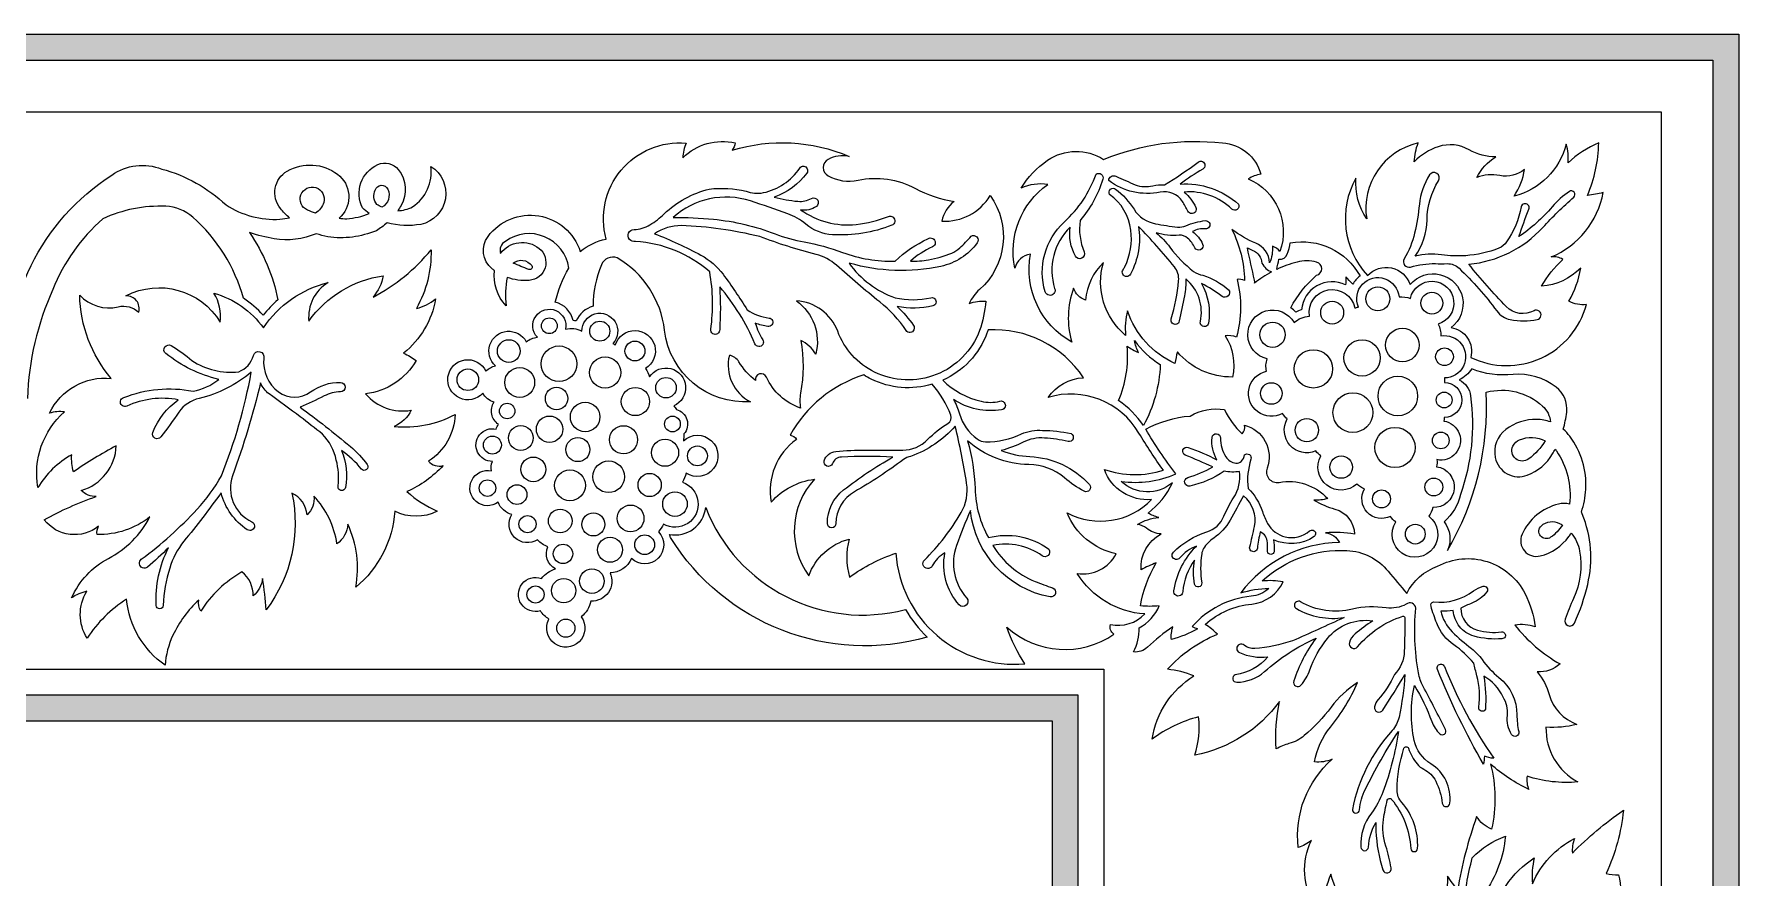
# Model space of a CAD drawing. Header units: millimetres. Extents: x 727 to 1901, y 614 to 1383.
# Drawn here: x 1244 to 1901, y 1057 to 1383 of the extents above; entities that cross this region are included whole.
import ezdxf

# ---------------------------------------------------------------- set-up
doc = ezdxf.new("R2010")
doc.units = ezdxf.units.MM

msp = doc.modelspace()

# ---------------------------------------------------------------- hatches: boundary and pattern name
h = msp.add_hatch(color=0)
h.dxf.hatch_style = 1
h.paths.add_polyline_path([(727.36, 1382.94), (1901.36, 1382.94), (1901.36, 613.94), (727.36, 613.94)])
h.paths.add_polyline_path([(737.36, 1372.94), (1891.36, 1372.94), (1891.36, 623.94), (737.36, 623.94)], flags=16)
h = msp.add_hatch(color=0)
h.dxf.hatch_style = 1
h.paths.add_polyline_path([(982.36, 868.94), (982.36, 1127.94), (1646.36, 1127.94), (1646.36, 868.94)])
h.paths.add_polyline_path([(992.36, 878.94), (992.36, 1117.94), (1636.36, 1117.94), (1636.36, 878.94)], flags=16)

# ---------------------------------------------------------------- linework, layer by layer
at = {"color": 0}
for points in [[(727.36, 1382.94), (1901.36, 1382.94), (1901.36, 613.94), (727.36, 613.94)], [(737.36, 1372.94), (1891.36, 1372.94), (1891.36, 623.94), (737.36, 623.94)], [(757.36, 643.94), (757.36, 1352.94), (1871.36, 1352.94), (1871.36, 643.94)], [(757.36, 1352.94), (1871.36, 1352.94), (1871.36, 643.94), (757.36, 643.94)], [(972.36, 858.94), (972.36, 1137.94), (1656.36, 1137.94), (1656.36, 858.94)], [(982.36, 868.94), (982.36, 1127.94), (1646.36, 1127.94), (1646.36, 868.94)], [(992.36, 878.94), (992.36, 1117.94), (1636.36, 1117.94), (1636.36, 878.94)]]:
    msp.add_lwpolyline(points, close=True, dxfattribs=at)
for points in [[(1539.33, 1238.58, -0.207097), (1526.2, 1250.57, 0.886931), (1521.92, 1249.22, -0.092167), (1515.51, 1256.53, 0.225608), (1511.85, 1258.98, 0.348587), (1520.03, 1241.06, -0.399983), (1486.85, 1268.65, 0.236295), (1468.52, 1296.63, 0.396343), (1462.52, 1293.96, 0.09925), (1459.28, 1277.9, 0.229527), (1452.73, 1272.24, 0.026572), (1451.58, 1272.37, 0.284999), (1444.68, 1279.49, -0.068314), (1449.9, 1292.68, 0.56685), (1425.42, 1302.95, 0.347896), (1423.55, 1298.31, -0.425014), (1438.43, 1300.27, -0.681295), (1434.63, 1287.9, -0.108078), (1426.09, 1289.08, 0.069633), (1425.69, 1278.14, -0.218775), (1421.2, 1291.69, -0.014613), (1420.27, 1292.41, -0.399911), (1418.73, 1304.87, -0.610094), (1454.34, 1299.02, -0.126346), (1464.3, 1303.87, -0.521071), (1495.15, 1340.89, 0.088824), (1493.86, 1335.21, -0.257919), (1514.15, 1340.94, -0.077805), (1512.95, 1338.1, -0.178327), (1558.02, 1335.75, 0.182239), (1549.95, 1334.57, 0.588927), (1549.94, 1328.27, 0.181197), (1561.49, 1326.55, -0.178497), (1583.61, 1323.39, 0.086385), (1598.64, 1318.37, 0.186384), (1593.83, 1310.77, 0.278866), (1612.48, 1320.62, -0.385026), (1608.39, 1284.4, 0.103762), (1604.42, 1278.97, -0.125838), (1610.86, 1279.85, -0.052786), (1608.4, 1268.53, -0.442963), (1567.86, 1252.52, -0.191832), (1553.64, 1268.25, 0.297998), (1537.71, 1280, -0.312517), (1545.18, 1259.49, 0.141707), (1539.37, 1264.76, -0.090143), (1539.33, 1244.4, 0.091131)], [(1643.93, 1264.08, -0.319499), (1628, 1297.97, 0.323728), (1622.02, 1292.56, -0.301607), (1634.71, 1324.87, 0.151003), (1624.38, 1323.45, -0.104769), (1634.66, 1334.24, -0.302506), (1656.24, 1334.57, -0.127208), (1702.11, 1340.94, -0.323395), (1716.9, 1328.86, 0.095), (1712.06, 1327.07, -0.395081), (1724.28, 1299.03, 0.152035), (1721.37, 1301.11, -0.119903), (1720.29, 1294.7, 0.287588), (1714.94, 1302.26, -0.063921), (1705.75, 1307.55, -0.107555), (1710.64, 1287.85, 0.12731), (1707.72, 1288.29, -0.127855), (1707.58, 1266.05, 0.105386), (1703.09, 1266.56, -0.201215), (1706, 1250.61, -0.226347), (1684.69, 1260.34, 0.023572), (1683.77, 1255.82, -0.20919), (1665.46, 1276.13, 0.093622), (1664.74, 1266.68, -0.297461), (1656.15, 1294.82, 0.179976), (1649.29, 1280.32, -0.247161), (1644.64, 1284.89, 0.1574)], [(1785.36, 1339.48, 0.122095), (1776.12, 1333.66, -0.078265), (1777.6, 1340.94, 0.39267), (1757.74, 1311.64, -0.169354), (1753.6, 1327.37, 0.32672), (1758.11, 1289.81, -0.566544), (1774.54, 1286.28, -1.126559), (1790.31, 1269.72, -0.445091), (1797.91, 1258.2, 0.46997), (1842.56, 1278.58, -0.167511), (1835.77, 1279.9, 0.090396), (1840.32, 1292.58, -0.176717), (1825.23, 1285.66, -0.077053), (1833.4, 1296.01, 0.173986), (1828.98, 1296.93, 0.251054), (1849.02, 1321.77, -0.030995), (1842.9, 1320.72, 0.099073), (1847.26, 1340.94, 0.091646), (1835.42, 1333.21, 0.104521), (1834.75, 1340.5, -0.276133), (1814.61, 1320.42, 0.105402), (1818.69, 1330.72, -0.220961), (1809.1, 1328.36, 0.141944), (1800.24, 1327.57, -0.143223), (1807.51, 1335.53, -0.129073), (1797.32, 1338.28, 0.212859)], [(1521.74, 1263.42, 0.077364), (1508.11, 1285.42, -0.032375), (1508.11, 1268.98, -1.147394), (1504.7, 1268.98, 0.078351), (1504.27, 1291.17, 0.164754), (1475.65, 1302.94, -1.120546), (1475.06, 1307.53, 0.136212), (1481.22, 1309.33, 0.050619), (1486.72, 1313.58, -0.127333), (1504.06, 1323.16, -0.085491), (1518.32, 1322.31, 0.144925), (1524.96, 1321.76, 0.196467), (1539, 1331.23, -1.023065), (1541.73, 1329.32, -0.151865), (1529.17, 1320.08, 0.04636), (1538.32, 1318.42, 0.145792), (1543.51, 1319.49, -0.939686), (1545.43, 1316.4, -0.212793), (1539.35, 1315.18, 0.186554), (1560.81, 1309.5, 0.065987), (1573.2, 1312.56, -1.000747), (1574.53, 1309.17, -0.107412), (1551.69, 1305.52, -0.161603), (1541.33, 1309.61, 0.087831), (1534.39, 1313.6, 0.008018), (1519.97, 1318.54, 0.267934), (1490.18, 1312.2, -0.024849), (1505.68, 1311.5, -0.069081), (1529.46, 1305.86, 0.049315), (1540.71, 1302.72, -0.045838), (1555.51, 1298.7, 0.095626), (1575.78, 1295.3, -0.080781), (1588.44, 1303.97, -1.099101), (1590.23, 1300.84, 0.074213), (1581.77, 1295.37, 0.061903), (1588.67, 1295.83, 0.055978), (1597.65, 1298.45, 0.088363), (1600.71, 1300.49, 0.039255), (1605.1, 1304.93, -0.83056), (1607.48, 1302.39, -0.184103), (1593.42, 1293.3, -0.123247), (1558.04, 1294.56, 0.155167), (1575.82, 1281.23, 0.115342), (1589.61, 1281.23, -1.00035), (1590.35, 1278.06, -0.107204), (1576.61, 1277.84, -0.045456), (1582.9, 1270.5, -1.012627), (1580.07, 1268.55, 0.076613), (1569.88, 1279.59, -0.014796), (1553.14, 1293.76, 0.121255), (1545.31, 1297.94, -0.028226), (1523.59, 1304.79, 0.051194), (1493.32, 1309.07, 0.149961), (1483.02, 1305.91, -0.032005), (1500.89, 1297.65, -0.109367), (1509.41, 1290.25, -0.020139), (1518.73, 1276.57, 0.119785), (1527.16, 1273.39, -1.019207), (1526.7, 1270.16, -0.043004), (1521.87, 1271.37, 0.065527), (1524.73, 1264.96, -1.077379)], [(1633.73, 1283.48, -0.289225), (1641.07, 1310.42, 0.122193), (1653.32, 1328.89, -0.712937), (1655.98, 1326.9, -0.09854), (1647.17, 1310.97, 0.133754), (1648.75, 1298.88, -0.951573), (1645.36, 1297.26, -0.160707), (1643.37, 1308.41, 0.284675), (1637.36, 1284.8, -1.052559)], [(1688.76, 1314.62, 0.033732), (1686.65, 1318.37, 0.306696), (1678.1, 1321.94, -0.214075), (1658.21, 1326.43, -0.546499), (1661.01, 1328.06, -0.008833), (1668.42, 1324.75, 0.133315), (1675.25, 1324.35, -0.083759), (1679.73, 1324.78, 0.027289), (1692.74, 1333.58, -1.060098), (1694.55, 1330.88, 0.024326), (1685.72, 1325.09, -0.201558), (1708.25, 1317.33, -0.856015), (1705.7, 1315.41, 0.216322), (1687.33, 1322.01, -0.110502), (1691.8, 1316.08, -1.002878)], [(1813.16, 1272.77, 0.100488), (1823.55, 1272.77, 1.162337), (1822.3, 1276.18, -0.337145), (1811.59, 1277.81, -0.023266), (1797.15, 1294.15, 0.186336), (1825.72, 1308.34, -0.026358), (1837.63, 1320.04, 0.936307), (1835.95, 1322.22, 0.068249), (1829.32, 1316.3, -0.067592), (1816.45, 1304.79, -0.01234), (1820.31, 1315.41, 1.094601), (1817.4, 1316.26, -0.102356), (1811.75, 1302.76, -0.148944), (1808.7, 1300.32, -0.077815), (1795.97, 1297.43, -0.052634), (1786.59, 1297.78, 0.098193), (1776.5, 1297.24, 0.15274), (1781.04, 1311.28, -0.13903), (1785.48, 1326.37, 0.993435), (1782.02, 1328.59, -0.00037), (1782.02, 1328.59, 0.120959), (1778.07, 1317.28, -0.033987), (1776.23, 1306.12, -0.07647), (1772.22, 1296.21, 0.681666), (1774.66, 1293.07, -0.07635), (1784.24, 1294.36, 0.009469), (1788.8, 1294.36, -0.197057), (1793.4, 1292.57, -0.044399), (1807.91, 1276.13, 0.186233)], [(1352.15, 1313.82, -0.021066), (1349.08, 1315.03, -2.223303), (1355.34, 1318.02, -0.186879)], [(1377.77, 1316.1, -0.042726), (1375.84, 1317.25, -0.284811), (1375.17, 1322.76, -0.683625), (1380.07, 1323.08, -0.396076)], [(1682.32, 1273.01, 0.051506), (1685.2, 1287.73, 0.19527), (1683.55, 1293.14, 0.023489), (1669.66, 1308.74, -0.167345), (1666.57, 1290.27, -1.057867), (1663.74, 1292.02, 0.037942), (1664.41, 1293.15, 0.147165), (1666.77, 1307.3, 0.208945), (1658.54, 1321.08, -0.820068), (1660.89, 1323.11, -0.085496), (1667.98, 1315.34, 0.205918), (1676.23, 1309.74, 0.022519), (1684.81, 1308.5, 0.12572), (1687.99, 1308.98, -0.071785), (1695.49, 1310.95, -1.12122), (1695.49, 1307.77, 0.162503), (1690.56, 1306.73, -0.122765), (1694.45, 1301.91, -0.990326), (1691.49, 1300.5, 0.096799), (1688.67, 1304.24, 0.20933), (1685.34, 1305.33, -0.101834), (1676.51, 1306.28, -0.061809), (1681.84, 1300.67, 0.069959), (1690.95, 1291.38, 0.132), (1694.59, 1289.87, -0.095653), (1704.47, 1284.32, -0.881479), (1701.96, 1281.73, 0.040488), (1694, 1286.73, -0.168139), (1696.73, 1271.4, -1.029689), (1693.59, 1271.99, 0.280031), (1687.93, 1288.46, -0.065585), (1687.41, 1281.96, 0.006395), (1685.46, 1272.24, -1.056915)], [(1730.42, 1275.69, 0.051411), (1728.44, 1277.34, -0.092012), (1738.42, 1289.88, 0.779749), (1738.42, 1294.96, 0.123754), (1730.9, 1294.96, 0.048559), (1723.03, 1292.15, -0.008702), (1723.9, 1296.06, 0.352781), (1727.11, 1298.03, 0.044985), (1728.25, 1302.44, -0.319301), (1755.18, 1289.63, 0.096695), (1752.37, 1286.39, 0.010854), (1749.64, 1289.3, -0.048907), (1749.59, 1286.2, 0.522452), (1732.57, 1276.56, 0.04313)], [(1294.14, 1139.39, -0.217237), (1279.27, 1164.89, 0.104847), (1264.07, 1149.87, -0.287499), (1263.94, 1167.94, 0.106059), (1258.07, 1165.38, -0.169966), (1272.31, 1180.62, 0.153188), (1288.28, 1196.65, -0.174442), (1267.91, 1189.83, -0.160743), (1268.47, 1193.03, -0.417971), (1247.49, 1195.53, -0.043632), (1267.58, 1204.51, -0.203038), (1261.81, 1206.8, 0.31959), (1275.32, 1224.1, 0.025819), (1258.78, 1214.03, -0.090009), (1258.13, 1220.61, 0.135086), (1245.1, 1207.95, -0.262701), (1255.33, 1237.16, 0.104237), (1249.53, 1236.65, -0.315113), (1273.37, 1250.09, -0.174274), (1261.22, 1282.24, 0.272439), (1276.03, 1277.71, -0.249914), (1283.97, 1275.64, 0.513747), (1279.01, 1281.92, -0.397256), (1315.42, 1271.75, 0.177255), (1312.94, 1282.99, -0.166949), (1332.1, 1269.61, -0.186683), (1357.04, 1287.09, 0.288387), (1349.6, 1272.22, -0.201707), (1378.25, 1289.71, -0.13881), (1374.36, 1281.48, 0.102582), (1396.76, 1299.74, -0.133023), (1391.13, 1277.07, 0.099796), (1398.53, 1280.74, -0.182609), (1386.17, 1259.84, -0.048342), (1390.99, 1256.99, -0.238071), (1371.51, 1244.12, 0.266096), (1389.09, 1237.81, -0.184859), (1382.51, 1231.57, 0.14748), (1406.07, 1236.17, -0.244169), (1395.76, 1218.13, 0.279427), (1401.38, 1216.42, -0.103105), (1387.47, 1206.44, 0.082923), (1399.15, 1198.88, -0.245748), (1382.79, 1198.88, -0.203767), (1367.71, 1169.47, 0.155848), (1364.65, 1193.83, -0.226951), (1360.44, 1186.23, 0.152489), (1351.53, 1204.7, -0.244867), (1348.96, 1197.43, 0.267403), (1343.07, 1205.8, -0.218055), (1333.15, 1160.79, 0.021706), (1331.74, 1172.91, -0.17843), (1328.13, 1166.15, 0.234879), (1323.77, 1175.39, 0.120579), (1307.89, 1160.3, -0.135878), (1307.11, 1164.57, 0.094334), (1297.16, 1150.97, 0.093875)], [(1714.49, 1286.83, 0.112497), (1714.5, 1287.94, -0.004085), (1711.7, 1300.42, 0.01279), (1713.79, 1299.49, -0.287657), (1717.3, 1294.54, 0.177728), (1721.05, 1291.15, 0.045616)], [(1434.54, 1292.14, -0.017715), (1428.41, 1294.56, -0.429725), (1435.63, 1293.59, -0.735236)], [(1769.01, 1194.73, -0.082695), (1766.87, 1196.84, -0.748697), (1756.95, 1207.42, -0.111727), (1753.92, 1209.32, -0.850738), (1740.06, 1220.17, -0.063436), (1738.07, 1222.08, -0.717999), (1727.09, 1234.42, -0.05951), (1725.26, 1236.58, -1.163843), (1719.13, 1252.89, -0.142966), (1719.34, 1257.63, -1.53655), (1729.73, 1271.66, -0.156368), (1735.62, 1274.11, -0.97457), (1753.16, 1277.26, -0.034866), (1754.53, 1277.63, -1.168899), (1770.23, 1281.54, -0.107831), (1774.64, 1280.96, -1.746068), (1785.34, 1271.03, -0.136561), (1786.34, 1266.48, -1.095383), (1787.73, 1250.29, -0.053451), (1787.72, 1248.55, -0.994496), (1787.64, 1234.94, -0.03387), (1787.54, 1233.64, -1.022609), (1784.83, 1218.73, -0.097868), (1784.7, 1216.01, -0.960024), (1783.22, 1200.28, -0.102063), (1781.73, 1196.9, -2.298366)], [(1757.45, 1280.81, -1), (1766.69, 1280.81, -1)], [(1778.67, 1279.13, -1), (1787.13, 1279.13, -1)], [(1442.25, 1157.19, -0.108175), (1438.95, 1160.38, -1.393433), (1439.37, 1172.88, -0.157577), (1444.82, 1176.62, -0.409806), (1441.87, 1185.15, -0.13252), (1437.83, 1187.82, -0.799576), (1427.93, 1197.6, -0.238262), (1422.6, 1202.3, -1.562601), (1420.05, 1214.36, -0.135953), (1420.4, 1218.03, -1.124098), (1421.89, 1230.51, -0.074115), (1422.81, 1232.38, -0.419385), (1421.08, 1240.89, -0.202066), (1416.71, 1244.39, -3.298757), (1417.93, 1252.9, -0.150996), (1421.68, 1254.91, -1.197346), (1433.49, 1264.23, -0.149874), (1437.77, 1265.94, -1.655655), (1448.66, 1269.08, -0.206275), (1454.93, 1268.29, -1.476757), (1466.89, 1263.56, -0.032326), (1467.85, 1262.91, -1.459312), (1479.5, 1253.88, -0.103564), (1481.02, 1250.65, -1.347132), (1490.4, 1239.5, -0.024935), (1491.42, 1238.12, -0.553434), (1494.31, 1228.67, -0.038791), (1494.11, 1226, -2.061698), (1495.13, 1213.55, -0.088541), (1493.75, 1210.03, -1.103821), (1486.39, 1193.86, -0.068946), (1484.54, 1190.93, -0.97523), (1474.06, 1180.63, -0.306376), (1465.8, 1175.06, -0.564529), (1458.39, 1164.17, -0.17117), (1454.7, 1158.05, -1.806747)], [(1740, 1275.46, -1), (1748.86, 1275.46, -1)], [(1439.37, 1270.38, -1), (1445.41, 1270.38, -1)], [(1457.98, 1268.31, -1), (1465.72, 1268.31, -1)], [(1716.55, 1266.94, -1), (1726.3, 1266.94, -1)], [(1290.72, 1162.5, -0.130711), (1295.47, 1184.77, -0.02521), (1287.3, 1177.31, -1.026042), (1284.96, 1180.29, 0.046962), (1306.48, 1199.6, 0.057905), (1315.86, 1212.48, 0.049901), (1327.4, 1252.51, -0.11831), (1307.31, 1242.38, 0.183856), (1299.48, 1237.08, -0.00853), (1292.51, 1227.51, -0.870923), (1289.44, 1229.22, -0.146044), (1299.24, 1241.82, 0.156579), (1279.36, 1239.38, -1.088173), (1278.17, 1242.67, -0.144198), (1304.91, 1245.16, 0.129036), (1314.84, 1249.71, -0.109987), (1294.39, 1259.7, -0.931128), (1296.49, 1262.75, -0.047429), (1304.52, 1256.96, 0.177902), (1322.53, 1252.66, 0.241032), (1328.22, 1258.92, -0.981344), (1332.22, 1257.91, 0.263013), (1337.94, 1244.84, 0.333535), (1350.29, 1244.84, -0.169199), (1361.81, 1248.52, -0.973766), (1361.81, 1244.92, 0.113567), (1355.55, 1243.3, -0.024161), (1346.2, 1239.01, -0.016692), (1365.63, 1223.79, -0.061371), (1372.15, 1216.8, -0.969223), (1369.94, 1215.09, 0.064247), (1362.21, 1222.32, -0.147693), (1363.74, 1207.97, -1.052997), (1360.96, 1208.65, 0.083585), (1360.2, 1218.58, 0.137738), (1354.87, 1228.6, -0.007508), (1346.29, 1235.29, -0.003004), (1334.24, 1244.16, -0.130801), (1330.95, 1248.32, -0.026711), (1320.19, 1212.53, 0.388601), (1327.61, 1194.78, -1.084877), (1325.87, 1191.68, -0.183457), (1315.73, 1205.89, -0.013192), (1301.38, 1187.23, 0.097618), (1295.91, 1176.9, 0.060873), (1293.42, 1162.5, -0.951725)], [(1422.35, 1260.64, -1), (1431.13, 1260.64, -1)], [(1471.57, 1260.65, -1), (1479.27, 1260.65, -1)], [(1552.99, 1194.11, -0.998835), (1549.65, 1194.11, -0.230666), (1555.93, 1207.04, -0.038546), (1574.95, 1219.72, 0.023511), (1555.06, 1219.72, 0.298941), (1551.61, 1217.22, -0.970535), (1548.45, 1218.31, -0.302367), (1552.88, 1221.9, -0.025536), (1564.44, 1222.4, 0.003934), (1578.72, 1222.4, 0.198913), (1588.35, 1226.48, -0.060714), (1596.2, 1232.72, 0.351969), (1597.33, 1235.9, 0.088831), (1590.16, 1247.85, -0.189344), (1566.53, 1249.82, -0.025543), (1563.71, 1251.4, 0.191797), (1535.3, 1228.16, -0.247668), (1537.8, 1226.49, 0.292713), (1528, 1202.35, -0.183049), (1544.67, 1211.17, 0.355713), (1542.49, 1173.94, -0.24829), (1558.07, 1188.07, 0.138192), (1558.22, 1173.38, -0.078628), (1576.11, 1182.63, 0.419673), (1625.89, 1139.92, -0.067933), (1618.94, 1154.11, 0.349029), (1660.25, 1151.42, -0.351254), (1658.96, 1155.16, 0.261132), (1672.14, 1159.19, -0.242874), (1646.05, 1174.79, 0.32214), (1661.15, 1182.44, -0.249972), (1642.16, 1198.22, 0.334765), (1674.78, 1203.36, -0.340077), (1656.53, 1214.93, 0.159348), (1679.33, 1214.64, -0.024977), (1669.88, 1228.99, 0.344237), (1634.83, 1242.76, -0.234343), (1648.53, 1250.34, 0.264473), (1611.64, 1268.83, -0.005876), (1611.23, 1267.53, -0.199414), (1594.23, 1249.37, 0.142231), (1609.02, 1241.31, 0.129706), (1616.2, 1241.31, -1.050103), (1616.91, 1237.99, -0.188241), (1598.32, 1241.98, -0.053832), (1600.62, 1236.47, 0.163757), (1607.44, 1226.72, 0.154483), (1610.69, 1225.61, 0.121983), (1624.51, 1228.71, -0.117127), (1632.68, 1230.04, -0.048257), (1643.67, 1228.82, -0.87502), (1642.55, 1225.75, 0.036753), (1633.45, 1227.08, 0.134023), (1625.17, 1225.45, -0.048473), (1616.76, 1222.24, 0.080465), (1627.83, 1219.93, -0.199689), (1650.74, 1209.16, -0.842546), (1648.7, 1206.55, -0.054333), (1641.18, 1211.7, 0.177177), (1627.38, 1216.87, -0.183042), (1603.75, 1226.03, -0.061974), (1606.63, 1207.49, 0.11894), (1611.78, 1188.66, -0.225079), (1635.11, 1184.16, -0.839208), (1632.49, 1181.63, 0.211984), (1613.49, 1185.62, 0.162928), (1629.83, 1171.75, 0.009251), (1636.56, 1169.21, -0.925267), (1635.63, 1165.76, -0.330976), (1604.84, 1199.16, 0.01841), (1599.49, 1185.61, 0.271558), (1603.42, 1165.31, -0.998503), (1600.49, 1162.72, -0.233151), (1595.02, 1182.74, 0.142249), (1590.11, 1177.72, -1.162326), (1587.1, 1179.97, 0.065813), (1601.28, 1198.28, 0.173738), (1603.39, 1209.64, 0.01787), (1599.01, 1231.65, -0.124518), (1581.77, 1219.95, 0.121785), (1579.07, 1218.8, -0.03085), (1560.1, 1206.34, 0.26869)], [(1671.61, 1231.88, 0.102486), (1661.97, 1241.52, 0.126011), (1665.34, 1262.49, 0.041353), (1669.65, 1260.08, -0.053687), (1668.12, 1264.66, 0.092305), (1678.11, 1255.45, -0.116457)], [(1748.96, 1257.97, -1), (1762.93, 1257.97, -1)], [(1765.05, 1262.94, -1), (1778, 1262.94, -1)], [(1439.23, 1255.72, -1), (1453.01, 1255.72, -1)], [(1457.89, 1252.33, -1), (1469.92, 1252.33, -1)], [(1729.77, 1253.76, -1), (1744.57, 1253.76, -1)], [(1784.36, 1258.45, -1), (1791.18, 1258.45, -1)], [(1406.79, 1249.56, -1), (1415.11, 1249.56, -1)], [(1425.21, 1248.52, -1), (1436.73, 1248.52, -1)], [(1483.45, 1246.49, -1), (1491.35, 1246.49, -1)], [(1762.14, 1243.29, -1), (1777.39, 1243.29, -1)], [(1811.44, 1230.39, 0.29124), (1807.34, 1219.52, 0.460502), (1819.71, 1212.74, 0.169841), (1829.47, 1220.93, 0.01287), (1830.49, 1222.76, -0.01626), (1830.94, 1222.14, -0.178631), (1836.05, 1201.58, 0.116868), (1831.74, 1201.57, 0.232689), (1817.69, 1189.92, 0.626766), (1824.7, 1181.58, 0.175086), (1835.72, 1189.03, 0.012176), (1836.68, 1190.4, -0.129363), (1839.89, 1183.44, -0.151505), (1837.58, 1165.2, 0.019072), (1834.3, 1157.19, 0.963638), (1837.95, 1155.7, 0.048317), (1843.02, 1170.6, 0.155026), (1840.94, 1197.81, 0.033975), (1840.6, 1198.51, 0.064971), (1842.28, 1207.27, 0.178098), (1836.1, 1227.78, 0.056438), (1833.58, 1230.44, 0.041254), (1834.91, 1237.02, 0.263134), (1830.81, 1246.75, 0.181991), (1814.2, 1251.63, -0.125682), (1798.32, 1253.76, -0.128271), (1793.48, 1249.5, -0.254729), (1797.82, 1243.32, -0.118125), (1793.95, 1205.33, -0.161047), (1787.61, 1194.79, -0.277673), (1788.93, 1183.68, 0.145434), (1803.9, 1244.78, -0.252594), (1825.58, 1239.42, -0.18333), (1828.71, 1233.27, 0.084276), (1823.36, 1234.26, 0.166245)], [(1440.85, 1242.32, -1), (1449.53, 1242.32, -1)], [(1470.14, 1241.16, -1), (1481.04, 1241.16, -1)], [(1716.79, 1244.27, -1), (1725.12, 1244.27, -1)], [(1744.74, 1236.89, -1), (1760.1, 1236.89, -1)], [(1784.59, 1241.74, -1), (1790.69, 1241.74, -1)], [(1423.14, 1237.49, -1), (1429.11, 1237.49, -1)], [(1450.5, 1235.21, -1), (1461.89, 1235.21, -1)], [(1667.81, 1144.53, 0.128888), (1669.99, 1153.84, 0.173031), (1677.73, 1162.33, -0.059972), (1670.52, 1162.35, -0.096758), (1676.56, 1178.89, 0.041632), (1670.71, 1176.26, -0.296682), (1678.44, 1190.06, -0.149886), (1672.75, 1192.26, 0.131571), (1669.33, 1193.73, -0.11769), (1677.5, 1196.43, -0.066336), (1673.4, 1198.14, 0.12507), (1682.77, 1209.84, -0.384398), (1663.05, 1210.32, 0.136629), (1684.14, 1213.24, -0.030801), (1672.48, 1230.48, -0.102149), (1689.62, 1235.57, -0.176895), (1702.95, 1238.03, 0.101091), (1709.7, 1228.69, 0.288446), (1710.54, 1232.06, -0.447226), (1719.32, 1215.49, 0.580682), (1723.96, 1209.97, -0.255278), (1742.7, 1203.75, -0.098893), (1737.37, 1203.15, 0.067531), (1745.49, 1199.65, -0.327891), (1753.07, 1189.98, 0.056709), (1741.89, 1190.54, -0.253177), (1747.22, 1186.74, 0.232909), (1709.15, 1167.29, -0.079526), (1719.99, 1169.04, -0.160477), (1713.14, 1166.01, 0.19036), (1690.42, 1154.33, -0.027823), (1692.49, 1153.41, -0.054742), (1682.42, 1149.28, -0.118366), (1682.99, 1154.21, 0.04564), (1673.12, 1146.36, -0.218714)], [(1426.62, 1227.09, -1), (1436.16, 1227.09, -1)], [(1437.39, 1230.47, -1), (1447.58, 1230.47, -1)], [(1465.59, 1226.41, -1), (1476.44, 1226.41, -1)], [(1486.88, 1232.49, -1), (1492.93, 1232.49, -1)], [(1730.15, 1230.1, -1), (1739.17, 1230.1, -1)], [(1760.92, 1223.42, -1), (1776.42, 1223.42, -1)], [(1416.94, 1224.36, -1), (1423.88, 1224.36, -1)], [(1448.76, 1222.6, -1), (1458.04, 1222.6, -1)], [(1481.78, 1221.42, -1), (1492.27, 1221.42, -1)], [(1495.69, 1220.18, -1), (1503.36, 1220.18, -1)], [(1683.36, 1168.07, -0.162177), (1692.1, 1185.41, 0.120887), (1685.6, 1180.79, -1.03681), (1683.17, 1183.04, -0.121556), (1696.02, 1190.83, 0.2222), (1702.67, 1196.9, -0.044475), (1706.42, 1204.06, 0.176707), (1708.7, 1214.15, -0.085526), (1702.71, 1214.26, -0.096456), (1689.56, 1208.53, -0.96189), (1688.7, 1211.8, 0.052385), (1698.41, 1215.91, 0.005813), (1687.72, 1220.51, -0.96714), (1688.82, 1223.44, -0.039345), (1699.93, 1218.67, -0.154496), (1698.08, 1227.26, -0.964967), (1701.33, 1227.07, 0.153021), (1703.41, 1219.84, 0.214802), (1707.29, 1217.39, 0.23259), (1709.37, 1218.07, 0.172456), (1710.62, 1220.63, -0.74295), (1713.1, 1218.89, 0.109466), (1711.98, 1207.65, -0.122144), (1717.52, 1198.74, 0.048333), (1719.54, 1194.1, 0.208434), (1726.29, 1188.94, 0.245452), (1735.73, 1191.24, -1.06552), (1737.44, 1189.03, -0.265195), (1721.81, 1187.85, -0.040272), (1722.07, 1183.54, -1.025193), (1719.42, 1183.54, 0.01244), (1719.42, 1186.7, 0.28464), (1716.7, 1190.86, 0.029278), (1715.56, 1184.53, -1.069347), (1712.63, 1185.08, 0.012038), (1714.46, 1192.92, 0.280269), (1710.22, 1204.83, -0.007916), (1705.08, 1195.34, -0.118945), (1698.71, 1188.49, 0.111863), (1694.82, 1184.42, 0.099454), (1694.09, 1182.39, 0.072033), (1694.09, 1171.17, -0.968977), (1691.37, 1170.68, -0.10377), (1691.37, 1179.98, 0.143167), (1686.78, 1167.82, -1.076406)], [(1783.13, 1226.15, -1), (1789.57, 1226.15, -1)], [(1814.18, 1224, -0.182528), (1816.71, 1226.39, -0.221749), (1826.64, 1225.96, -0.087447), (1820.29, 1219.01, -0.792848)], [(1431.45, 1214.98, -1), (1440.98, 1214.98, -1)], [(1459.15, 1212.11, -1), (1471.36, 1212.11, -1)], [(1743.52, 1215.87, -1), (1752.21, 1215.87, -1)], [(1415.37, 1207.74, -1), (1421.71, 1207.74, -1)], [(1444.4, 1208.81, -1), (1456.31, 1208.81, -1)], [(1476.61, 1208.96, -1), (1485.58, 1208.96, -1)], [(1780.19, 1208.18, -1), (1787.08, 1208.18, -1)], [(1426.1, 1205.23, -1), (1433.73, 1205.23, -1)], [(1486.13, 1201.58, -1), (1495.61, 1201.58, -1)], [(1759.99, 1203.59, -1), (1766.94, 1203.59, -1)], [(1430.68, 1193.83, -1), (1437.29, 1193.83, -1)], [(1442.04, 1195.08, -1), (1451.18, 1195.08, -1)], [(1454.96, 1193.74, -1), (1463.82, 1193.74, -1)], [(1468.58, 1196.05, -1), (1478.91, 1196.05, -1)], [(1489.15, 1188.65, 0.030676), (1488.74, 1189.85, 0.433427), (1502.72, 1200.22, 0.381267), (1579.76, 1160.9, 0.069925), (1588.23, 1150.22, -0.333928)], [(1772.68, 1189.99, -1), (1780.3, 1189.99, -1)], [(1825.13, 1193.22, -0.318271), (1832.14, 1194.12, -0.021946), (1833.28, 1193.45, -0.096421), (1828.71, 1188.76, -0.93397)], [(1443.93, 1182.38, -1), (1451.42, 1182.38, -1)], [(1461, 1183.95, -1), (1470.62, 1183.95, -1)], [(1475.36, 1185.91, -1), (1482.98, 1185.91, -1)], [(1443.24, 1168.18, -1), (1452.64, 1168.18, -1)], [(1454.08, 1171.85, -1), (1463.54, 1171.85, -1)], [(1433.74, 1166.7, -1), (1440.36, 1166.7, -1)], [(1813.66, 1112.67, -0.165919), (1812.05, 1120.03, 0.175728), (1810.37, 1127.06, 0.158792), (1802.92, 1135.16, -0.057929), (1803.56, 1122.43, -0.875123), (1800.97, 1123.18, 0.102637), (1800.29, 1135.35, -0.005938), (1799.06, 1140.21, 0.068975), (1791.4, 1147.24, -0.148798), (1784.78, 1155.59, -0.025512), (1782.57, 1162.14, -0.396451), (1783.48, 1163.88, 0.195137), (1798.96, 1168.1, -0.104353), (1802.69, 1169.87, -0.702582), (1804.1, 1167.73, -0.140461), (1798.29, 1163.33, 0.026434), (1794.06, 1161.43, 0.341055), (1800.49, 1152.93, 0.097346), (1809.79, 1152.26, -1.06091), (1809.95, 1149.62, -0.088466), (1799.16, 1150.63, -0.161156), (1793.56, 1154.37, -0.144477), (1791.15, 1160.49, -0.032919), (1786.35, 1160.32, 0.147655), (1790.76, 1152.3, 0.029675), (1798.19, 1145.83, -0.074752), (1802.3, 1141.56, 0.071009), (1808.79, 1134.7, -0.229746), (1815.71, 1120.28, 0.056079), (1816.42, 1113.78, -0.849646)], [(1763.96, 1122.09, 0.010158), (1772.51, 1135.83, -0.035976), (1770.22, 1119.36, -0.133124), (1767.57, 1114.21, 0.137394), (1752.21, 1083.71, 0.958768), (1755.01, 1083.59, -0.094032), (1757.24, 1091.58, -0.030128), (1769.98, 1113.87, -0.054422), (1764.01, 1090.46, -0.072992), (1759.54, 1082.35, 0.177701), (1755.51, 1069.22, 0.947758), (1758.41, 1069.22, -0.121914), (1761.33, 1078.77, 0.018427), (1761.33, 1075.43, 0.070144), (1764.02, 1060.4, 0.926846), (1767.17, 1061.17, 0.036529), (1765.14, 1069.56, -0.112969), (1764.24, 1079.92, -0.027957), (1765.69, 1087.29, -0.61537), (1767.36, 1087.66, -0.15795), (1774.73, 1068.73, 0.943752), (1777.38, 1068.73, 0.197218), (1771.28, 1086.45, -0.184414), (1769.49, 1091.24, -0.07738), (1772.14, 1107.35, -0.724111), (1773.87, 1107.35, 0.09402), (1777.2, 1101.31, 0.107721), (1779.85, 1099.24, -0.169578), (1784.4, 1094.69, -0.081372), (1786.93, 1086.12, 0.882332), (1789.81, 1086.12, 0.294018), (1782.5, 1101.37, -0.204835), (1776.1, 1110.42, -0.10716), (1776.16, 1131.6, -0.049341), (1782.84, 1117.74, 0.113904), (1785.95, 1112.96, 0.847591), (1788.19, 1114.63, 0.003586), (1779.56, 1131.14, -0.079361), (1777.72, 1136.51, -0.065438), (1776.68, 1161.48, 0.608824), (1773.02, 1162.93, -0.148262), (1765.28, 1161.51, 0.091325), (1752.33, 1161.08, -0.196364), (1732.15, 1163.91, 1.002834), (1730.63, 1161.26, 0.167179), (1749, 1157.78, -0.004549), (1729.13, 1148.81, -0.06017), (1714.56, 1145.82, -0.202873), (1710.46, 1147.17, 1.15785), (1708.63, 1144.33, 0.138071), (1719.63, 1142.65, -0.185631), (1707.06, 1135.74, 0.840927), (1707.59, 1132.85, 0.181494), (1718.31, 1136.95, -0.074583), (1738.23, 1149.88, 0.079415), (1729.6, 1133.33, 0.815987), (1732.37, 1131.73, 0.097566), (1735.83, 1137.61, -0.086319), (1742.62, 1149.76, -0.265288), (1760.09, 1156.54, 0.01927), (1753.24, 1151.48, 0.156879), (1751.07, 1148.2, 0.808265), (1754.25, 1146.53, -0.140925), (1771.65, 1158.32, -0.505758), (1772.42, 1157.77, -0.012797), (1772.26, 1144.74, -0.192193), (1768.43, 1135.81, -0.07819), (1762.15, 1126.14, 0.137809), (1760.78, 1123.36, 0.820405)], [(1445.24, 1153.72, -1), (1452.26, 1153.72, -1)], [(1802.85, 1101.17, -0.036338), (1785.05, 1137.81, -1.009469), (1787.74, 1138.9, 0.057832), (1806.75, 1103.51, -0.097635), (1803.14, 1104.38, -0.054438)]]:
    msp.add_lwpolyline(points, format="xyb", close=True, dxfattribs=at)
for points in [[(1233.52, 1247.7, -0.275088), (1273.55, 1328.54, -0.24973), (1292.86, 1330.87, -0.123847), (1317.65, 1317.02, 0.159364), (1338.45, 1311.48, -0.003014), (1342.17, 1311.98, -0.040494), (1338.63, 1315.65, -0.462239), (1341.25, 1330.06, -0.302543), (1360.72, 1328.83, -0.445156), (1362.07, 1312.66, -0.009792), (1361.28, 1311.85, 0.018667), (1364.2, 1311.68, 0.078551), (1372.86, 1313.68, -0.03691), (1370.31, 1315.9, -0.428116), (1376.21, 1332.6, -0.342037), (1384.13, 1330.69, -0.309456), (1385.17, 1316.82, -0.022448), (1383.9, 1314.79, 0.112607), (1389.57, 1316.27, 0.291013), (1396.69, 1331.91, -0.670632), (1392.83, 1309.51, -0.108393), (1379.81, 1310.13, -0.047823), (1375.69, 1307.07, -0.131252), (1356.88, 1304.69, -0.014826), (1352.45, 1305.92, -0.14434), (1336.27, 1303.96, -0.038349), (1326.71, 1306.32, -0.101518), (1337.68, 1280.38, 0.045368), (1331.98, 1274.5, 0.064321), (1324.4, 1281, 0.144053), (1304.84, 1312.3, 0.173197), (1294.41, 1316.5, 0.11857), (1270.11, 1311.67, 0.115956), (1250.82, 1284.43, 0.096509), (1240.99, 1242.37, -0.332588)], [(1758.04, 1032.57, -0.104508), (1743.88, 1058.84, -0.06627), (1738.03, 1046.29, -0.267205), (1736.45, 1071.82, -0.096363), (1731.36, 1069.09, -0.246579), (1744.41, 1103.11, -0.118596), (1737.6, 1102.09, -0.126629), (1743.79, 1115.56, 0.067939), (1754.2, 1132.7, 0.088174), (1743.99, 1123.23, -0.054664), (1733.63, 1112.23, -0.113919), (1727.77, 1109.18, 0.063059), (1722.87, 1107.09, -0.067868), (1724.08, 1125.4, -0.189429), (1691.49, 1104.72, 0.09769), (1692.91, 1119.49, 0.097466), (1674.99, 1110.89, -0.221458), (1691.09, 1135.28, 0.072278), (1680.89, 1137.85, -0.112865), (1700.13, 1151.39, 0.064368), (1695.47, 1155.17, -0.158193), (1713.45, 1163.03, 0.265788), (1725.55, 1171.64, 0.0541), (1717.41, 1171.95, -0.198828), (1750.09, 1183.69, -0.212754), (1766.08, 1175.64, 0.004394), (1773.18, 1167.11, -0.193052), (1785.11, 1177.61, -0.421134), (1818.83, 1167, -0.086101), (1822.76, 1154.23, 0.115119), (1814.92, 1154.93, 0.097989), (1832.36, 1139.92, -0.201364), (1823.55, 1136.85, -0.108925), (1828.15, 1128.11, 0.244558), (1838.87, 1116.59, -0.084478), (1826.91, 1115.53, 0.281907), (1839.23, 1094.38, -0.102821), (1819.62, 1096.59, 0.145786), (1820.35, 1091.42, -0.065457), (1805.57, 1101.24, -0.114474), (1805.96, 1076.14, -0.15549), (1800.17, 1081.02, 0.04391), (1792.82, 1052.57, -0.010467), (1788.93, 1058.06, -0.138048), (1784.04, 1040.17, -0.11971)], [(1805.64, 1040.45, -0.200928), (1822.39, 1065.09, 0.075977), (1821.66, 1055.12, -0.168865), (1837.91, 1072.58, 0.109814), (1837.11, 1066.9, -0.046568), (1856.78, 1083.42, -0.082279), (1850.15, 1059.03, 0.084382), (1854.93, 1058.58, -0.334754), (1845.93, 1036.25, 0.065166)], [(1794.77, 1045.14, -0.030851), (1798.49, 1065.09, -0.114501), (1811.25, 1073.43, -0.137337), (1803.05, 1051.34, -0.127346)]]:
    msp.add_lwpolyline(points, format="xyb", dxfattribs=at)

doc.saveas('drawing.dxf')
